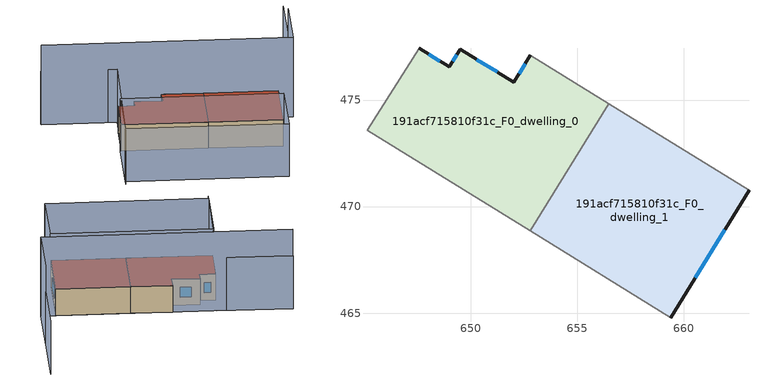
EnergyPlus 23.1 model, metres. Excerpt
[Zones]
191acf715810f31c_F0_dwelling_0
 floor ground (EU_floor_Construction): 656.48,474.84 652.79,468.86 645.13,473.59 647.57,477.43 649,476.55 649.51,477.38 652.02,475.84 652.8,477.11 z0
 wall outside (EU_wall_Construction): 652.8,477.11 652.02,475.84 649.51,477.38 649,476.55 647.57,477.43 z0:3
 wall adiabatic (EU_wall_Construction): 656.48,474.84 652.8,477.11 / 647.57,477.43 645.13,473.59 652.79,468.86 z0:3
 wall to 191acf715810f31c_F0_dwelling_1 (EU_wall_Construction): 652.79,468.86 656.48,474.84 z0:3
 window (EU_Window_Construction): 651.24,476.32 650.29,476.9 / 652.56,476.71 652.26,476.23 / 648.55,476.83 648.02,477.15 / 649.35,477.12 649.16,476.81 z0.93:2.07
 roof outside (EU_roof_Construction): 652.79,468.86 656.48,474.84 652.8,477.11 652.02,475.84 649.51,477.38 649,476.55 647.57,477.43 645.13,473.59 z3
191acf715810f31c_F0_dwelling_1
 floor ground (EU_floor_Construction): 663.06,470.78 659.39,464.79 652.79,468.86 656.48,474.84 z0
 wall outside (EU_wall_Construction): 659.39,464.79 663.06,470.78 z0:3
 wall adiabatic (EU_wall_Construction): 663.06,470.78 656.48,474.84 / 652.79,468.86 659.39,464.79 z0:3
 window (EU_Window_Construction): 660.53,466.65 661.91,468.91 z0.93:2.07
 roof outside (EU_roof_Construction): 659.39,464.79 663.06,470.78 656.48,474.84 652.79,468.86 z3
shading: 642.28,483.71 648.89,479.5 / 648.89,479.5 640.88,466.91 / 671.71,481.86 667.99,475.83 / 645.04,473.64 659.41,464.78 / 659.41,464.78 655.55,458.53 / 655.55,458.53 641.19,467.39 / 641.19,467.39 645.04,473.64 z0:6; 667.98,475.83 664.36,469.97 / 664.36,469.97 642.23,483.63 z0:9
[Building]
EU S2 Campaign: North Axis=0; Terrain=City; Solar Distribution=FullExterior
[Site:Location]
Montreal-Trudeau.Intl.AP: Latitude=45.4667; Longitude=-73.75; Time Zone=-5; Elevation=36
[SizingPeriod:WeatherFileDays]
AnnualSizingPeriod: Begin Month=1; Begin Day of Month=1; End Month=12; End Day of Month=31; Day of Week for Start Day=Monday; Use Weather File Daylight Saving Period=No; Use Weather File Rain and Snow Indicators=No
[MATERIAL]
EU_InternalMass_Material: Roughness=MediumRough; Thickness=0.1; Conductivity=1; Density=1800; Specific Heat=900; Thermal Absorptance=0.9; Solar Absorptance=0.7; Visible Absorptance=0.7
[MATERIAL:NOMASS] Roughness=MediumRough; Thermal Absorptance=0.9; Solar Absorptance=0.7; Visible Absorptance=0.7
Name | Thermal Resistance
EU_wall_NoMass; EU_floor_NoMass | 1.36485
EU_roof_NoMass | 2.55992
[WINDOWMATERIAL:SIMPLEGLAZINGSYSTEM]
EU_Window_SimpleGlazing: UFactor=3.92339; Solar Heat Gain Coefficient=0.8; Visible Transmittance=0.8
[CONSTRUCTION]
EU_wall_Construction: EU_wall_NoMass
EU_roof_Construction: EU_roof_NoMass
EU_floor_Construction: EU_floor_NoMass
EU_Window_Construction: EU_Window_SimpleGlazing
EU_InternalMass_Construction: EU_InternalMass_Material
[ZONE] Type=1; Multiplier=1; Ceiling Height=autocalculate; Floor Area=autocalculate; Part of Total Floor Area=Yes
Name | Volume
191acf715810f31c_F0_dwelling_0 | 163.148
191acf715810f31c_F0_dwelling_1 | 163.156
[INTERNALMASS] Construction=EU_InternalMass_Construction
Name | Zone or ZoneList | Surface Area
191acf715810f31c_F0_dwelling_0_EU_InternalMass | 191acf715810f31c_F0_dwelling_0 | 54.3831
191acf715810f31c_F0_dwelling_1_EU_InternalMass | 191acf715810f31c_F0_dwelling_1 | 54.3854
[OTHEREQUIPMENT] Fuel Type=Electricity; Design Level Calculation Method=Watts/Area; Power per Zone Floor Area=1; Fraction Latent=0; Fraction Radiant=0; Fraction Lost=0; Carbon Dioxide Generation Rate=0; EndUse Subcategory=EU_Step8_InternalGains
Name | Zone or ZoneList or Space or SpaceList | Schedule
EU_Step8_InternalGain_191acf715810f31c_F0_dwelling_0_f000 | 191acf715810f31c_F0_dwelling_0 | EU_Step8_GainSchedule_191acf715810f31c_F0_dwelling_0_f000
EU_Step8_InternalGain_191acf715810f31c_F0_dwelling_1_f000 | 191acf715810f31c_F0_dwelling_1 | EU_Step8_GainSchedule_191acf715810f31c_F0_dwelling_1_f000
[ZONEVENTILATION:DESIGNFLOWRATE] Schedule=EU_AlwaysOn; Design Flow Rate Calculation Method=AirChanges/Hour; Air Changes per Hour=0.860309; Ventilation Type=Natural; Fan Pressure Rise=0; Fan Total Efficiency=1; Constant Term Coefficient=1; Temperature Term Coefficient=0; Velocity Term Coefficient=0; Velocity Squared Term Coefficient=0; Minimum Indoor Temperature=-100; Maximum Indoor Temperature=100; Delta Temperature=-100; Minimum Outdoor Temperature=-100; Maximum Outdoor Temperature=100; Maximum Wind Speed=40
Name | Zone or ZoneList or Space or SpaceList
EU_ConstantAir_191acf715810f31c_F0_dwelling_0 | 191acf715810f31c_F0_dwelling_0
EU_ConstantAir_191acf715810f31c_F0_dwelling_1 | 191acf715810f31c_F0_dwelling_1
[HVACTEMPLATE:THERMOSTAT] Constant Heating Setpoint=20; Constant Cooling Setpoint=50
EU_HeatOnly_191acf715810f31c_F0_dwelling_0; EU_HeatOnly_191acf715810f31c_F0_dwelling_1
[HVACTEMPLATE:ZONE:IDEALLOADSAIRSYSTEM] System Availability Schedule=EU_AlwaysOn; Maximum Heating Supply Air Temperature=50; Minimum Cooling Supply Air Temperature=13; Maximum Heating Supply Air Humidity Ratio=0.0156; Minimum Cooling Supply Air Humidity Ratio=0.0077; Heating Limit=NoLimit; Cooling Limit=NoLimit; Heating Availability Schedule=EU_AlwaysOn; Cooling Availability Schedule=EU_CoolingOff; Dehumidification Control Type=ConstantSensibleHeatRatio; Cooling Sensible Heat Ratio=0.7; Dehumidification Setpoint=60; Humidification Control Type=None; Humidification Setpoint=30; Outdoor Air Method=None; Outdoor Air Flow Rate per Person=0.00944; Outdoor Air Flow Rate per Zone Floor Area=0; Outdoor Air Flow Rate per Zone=0; Demand Controlled Ventilation Type=None; Outdoor Air Economizer Type=NoEconomizer; Heat Recovery Type=None; Sensible Heat Recovery Effectiveness=0.7; Latent Heat Recovery Effectiveness=0.65
Name | Template Thermostat
191acf715810f31c_F0_dwelling_0 | EU_HeatOnly_191acf715810f31c_F0_dwelling_0
191acf715810f31c_F0_dwelling_1 | EU_HeatOnly_191acf715810f31c_F0_dwelling_1
[SIZING:ZONE] Zone Cooling Design Supply Air Temperature Input Method=SupplyAirTemperature; Zone Cooling Design Supply Air Temperature=13; Zone Heating Design Supply Air Temperature Input Method=SupplyAirTemperature; Zone Heating Design Supply Air Temperature=50; Zone Cooling Design Supply Air Humidity Ratio=0.008; Zone Heating Design Supply Air Humidity Ratio=0.008; Cooling Design Air Flow Method=DesignDay; Cooling Design Air Flow Rate=0; Cooling Minimum Air Flow per Zone Floor Area=0.000762; Cooling Minimum Air Flow=0; Cooling Minimum Air Flow Fraction=0.2; Heating Design Air Flow Method=DesignDay; Heating Design Air Flow Rate=0; Heating Maximum Air Flow per Zone Floor Area=0.002032; Heating Maximum Air Flow=0.141576; Heating Maximum Air Flow Fraction=0.3; Account for Dedicated Outdoor Air System=No; Dedicated Outdoor Air System Control Strategy=NeutralSupplyAir; Dedicated Outdoor Air Low Setpoint Temperature for Design=autosize; Dedicated Outdoor Air High Setpoint Temperature for Design=autosize; Zone Load Sizing Method=Sensible Load Only No Latent Load; Zone Latent Cooling Design Supply Air Humidity Ratio Input Method=HumidityRatioDifference; Zone Cooling Design Supply Air Humidity Ratio Difference=0.005; Zone Latent Heating Design Supply Air Humidity Ratio Input Method=HumidityRatioDifference; Zone Humidification Design Supply Air Humidity Ratio Difference=0.005
191acf715810f31c_F0_dwelling_0; 191acf715810f31c_F0_dwelling_1
[SCHEDULE:CONSTANT]
Name | Hourly Value
EU_AlwaysOn | 1
EU_CoolingOff | 0
[SCHEDULE:FILE] Column Number=1; Rows to Skip at Top=0; Number of Hours of Data=8760; Column Separator=Comma; Interpolate to Timestep=No; Minutes per Item=60; Adjust Schedule for Daylight Savings=Yes
Name | File
EU_Step8_GainSchedule_191acf715810f31c_F0_dwelling_0_f000 | ../../schedules/191acf715810f31c/191acf715810f31c_F0_dwelling_0_f000_gain.csv
EU_Step8_GainSchedule_191acf715810f31c_F0_dwelling_1_f000 | ../../schedules/191acf715810f31c/191acf715810f31c_F0_dwelling_1_f000_gain.csv
